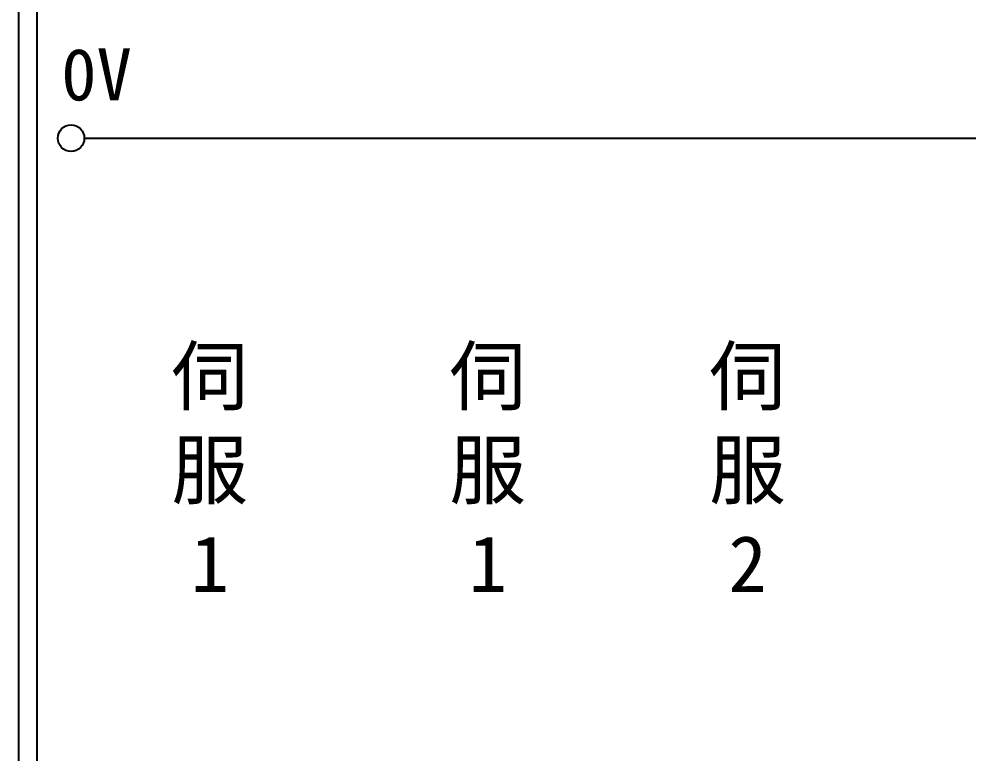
# Model space of a CAD drawing. Extents: x 325 to 612, y 3 to 207.
# Drawn here: x 325.3 to 391.2, y 57.3 to 108.2 of the extents above; entities that cross this region are included whole.
import ezdxf

# ---------------------------------------------------------------- set-up
doc = ezdxf.new("R2010")
doc.units = 0
doc.layers.add('圖框層', color=7, linetype='CONTINUOUS')
doc.layers.add('標尺寸層', color=3, linetype='CONTINUOUS')
doc.styles.add('CNS', font='romanc.shx', dxfattribs={"bigfont": 'chineset.shx'})
doc.styles.add('STSL', font='KAIU.TTF')

msp = doc.modelspace()

# ---------------------------------------------------------------- linework, layer by layer
at = {"layer": '圖框層', "color": 7}
for p, q in [((325.319, 3), (325.319, 206.969)), ((326.569, 4.25), (326.569, 205.719))]:
    msp.add_line(p, q, dxfattribs=at)
at = {"layer": '標尺寸層', "color": 7}
msp.add_line((329.895, 99.958), (607.438, 99.958), dxfattribs=at)
msp.add_circle((328.925, 99.958), 0.92, dxfattribs=at)

# ---------------------------------------------------------------- texts
at = {"layer": '圖框層', "color": 4, "style": 'STSL'}
msp.add_text('0V', height=3.6, dxfattribs=at).set_placement((328.247, 102.577))
at = {"layer": '標尺寸層', "color": 7, "char_height": 3.9, "width": 4.96081, "attachment_point": 5, "style": 'CNS'}
for s, insert in [('{\\fDFKai-SB|b0|i0|c136|p65;伺服1}', (338.542, 76.973)), ('{\\fDFKai-SB|b0|i0|c136|p65;伺服1}', (357.812, 76.973)), ('{\\fDFKai-SB|b0|i0|c136|p65;伺服2}', (375.823, 76.973))]:
    msp.add_mtext(s, dxfattribs=dict(at, insert=insert))

doc.saveas('drawing.dxf')
